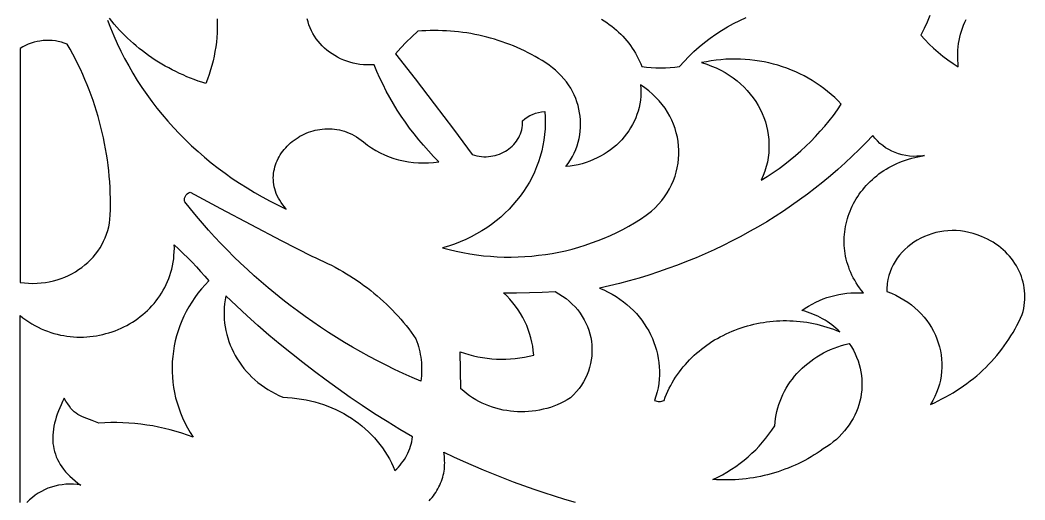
# Model space of a CAD drawing. Extents: x -3069 to -2029, y 258 to 1298.
# Drawn here: x -2194.2 to -2092.3, y 821.8 to 870.4 of the extents above; entities that cross this region are included whole.
import ezdxf

# ---------------------------------------------------------------- set-up
doc = ezdxf.new("R2010")
doc.units = 0
doc.layers.add('LAYER_1', color=18, linetype='CONTINUOUS')

msp = doc.modelspace()

# ---------------------------------------------------------------- linework, layer by layer
at = {"layer": 'LAYER_1'}
for points in [[(-2185.34, 870.43), (-2185.03, 869.63), (-2184.71, 868.84), (-2184.36, 868.06), (-2183.99, 867.29), (-2183.6, 866.53), (-2183.19, 865.78), (-2182.77, 865.04), (-2182.32, 864.31), (-2181.85, 863.59), (-2181.36, 862.89), (-2180.86, 862.19), (-2180.33, 861.51), (-2179.79, 860.84), (-2179.23, 860.18), (-2178.65, 859.54), (-2178.05, 858.91), (-2177.44, 858.29), (-2176.81, 857.69), (-2176.16, 857.1), (-2175.5, 856.53), (-2174.82, 855.97), (-2174.13, 855.42), (-2173.42, 854.9), (-2172.69, 854.38), (-2171.95, 853.89), (-2171.19, 853.41), (-2170.42, 852.94), (-2169.64, 852.5), (-2168.84, 852.07), (-2168.03, 851.65), (-2167.21, 851.26), (-2167.4, 851.48), (-2167.57, 851.71), (-2167.74, 851.93), (-2167.88, 852.16), (-2168.01, 852.39), (-2168.12, 852.62), (-2168.22, 852.85), (-2168.31, 853.08), (-2168.38, 853.31), (-2168.43, 853.54), (-2168.48, 853.77), (-2168.51, 853.99), (-2168.52, 854.22), (-2168.53, 854.45), (-2168.52, 854.67), (-2168.5, 854.89), (-2168.46, 855.11), (-2168.42, 855.33), (-2168.37, 855.55), (-2168.3, 855.76), (-2168.22, 855.97), (-2168.14, 856.17), (-2168.04, 856.38), (-2167.93, 856.57), (-2167.82, 856.77), (-2167.69, 856.96), (-2167.56, 857.14), (-2167.42, 857.32), (-2167.27, 857.49), (-2167.11, 857.66), (-2166.95, 857.82), (-2166.78, 857.98), (-2166.6, 858.13), (-2166.41, 858.27), (-2166.22, 858.4), (-2166.02, 858.53), (-2165.82, 858.65), (-2165.61, 858.77), (-2165.4, 858.87), (-2165.18, 858.97), (-2164.96, 859.05), (-2164.73, 859.13), (-2164.5, 859.2), (-2164.27, 859.26), (-2164.04, 859.31), (-2163.8, 859.35), (-2163.56, 859.38), (-2163.31, 859.4), (-2163.07, 859.41), (-2162.82, 859.41), (-2162.57, 859.4), (-2162.32, 859.37), (-2162.07, 859.34), (-2161.82, 859.29), (-2161.57, 859.23), (-2161.32, 859.15), (-2161.07, 859.06), (-2160.83, 858.96), (-2160.58, 858.85), (-2160.34, 858.72), (-2160.09, 858.58), (-2159.85, 858.42), (-2159.61, 858.25), (-2159.38, 858.07), (-2158.98, 857.76), (-2158.57, 857.48), (-2158.14, 857.22), (-2157.7, 856.98), (-2157.24, 856.77), (-2156.78, 856.58), (-2156.3, 856.41), (-2155.82, 856.27), (-2155.32, 856.16), (-2154.83, 856.07), (-2154.32, 856), (-2153.81, 855.96), (-2153.3, 855.95), (-2152.78, 855.96), (-2152.27, 856), (-2151.75, 856.07), (-2152.28, 856.61), (-2152.8, 857.16), (-2153.3, 857.73), (-2153.78, 858.3), (-2154.25, 858.88), (-2154.7, 859.48), (-2155.13, 860.08), (-2155.55, 860.69), (-2155.96, 861.31), (-2156.34, 861.94), (-2156.71, 862.58), (-2157.07, 863.23), (-2157.4, 863.89), (-2157.72, 864.55), (-2158.02, 865.22), (-2158.3, 865.9), (-2158.67, 865.88), (-2159.03, 865.88), (-2159.39, 865.9), (-2159.74, 865.94), (-2160.08, 866), (-2160.42, 866.07), (-2160.75, 866.16), (-2161.08, 866.26), (-2161.39, 866.38), (-2161.7, 866.51), (-2162, 866.66), (-2162.28, 866.82), (-2162.56, 867), (-2162.83, 867.18), (-2163.09, 867.38), (-2163.33, 867.59), (-2163.56, 867.81), (-2163.78, 868.05), (-2163.99, 868.29), (-2164.18, 868.54), (-2164.35, 868.8), (-2164.52, 869.08), (-2164.66, 869.35), (-2164.79, 869.64), (-2164.91, 869.94), (-2165, 870.24), (-2165.08, 870.54)], [(-2174.22, 870.54), (-2174.21, 870.07), (-2174.21, 869.59), (-2174.23, 869.12), (-2174.26, 868.65), (-2174.3, 868.18), (-2174.36, 867.71), (-2174.44, 867.24), (-2174.53, 866.77), (-2174.63, 866.3), (-2174.75, 865.83), (-2174.89, 865.37), (-2175.03, 864.91), (-2175.2, 864.45), (-2175.37, 864), (-2175.77, 864.12), (-2176.16, 864.25), (-2176.54, 864.39), (-2176.92, 864.54), (-2177.3, 864.69), (-2177.68, 864.86), (-2178.04, 865.02), (-2178.41, 865.2), (-2178.77, 865.38), (-2179.13, 865.57), (-2179.48, 865.76), (-2179.83, 865.96), (-2180.17, 866.17), (-2180.51, 866.38), (-2180.84, 866.6), (-2181.17, 866.83), (-2181.49, 867.06), (-2181.8, 867.3), (-2182.12, 867.55), (-2182.42, 867.8), (-2182.72, 868.05), (-2183.02, 868.31), (-2183.3, 868.58), (-2183.59, 868.86), (-2183.86, 869.13), (-2184.13, 869.42), (-2184.4, 869.71), (-2184.65, 870), (-2184.91, 870.3), (-2185.15, 870.61)], [(-2135.24, 870.51), (-2134.97, 870.34), (-2134.71, 870.17), (-2134.46, 869.99), (-2134.21, 869.81), (-2133.97, 869.61), (-2133.73, 869.41), (-2133.51, 869.21), (-2133.28, 869), (-2133.07, 868.78), (-2132.87, 868.55), (-2132.67, 868.32), (-2132.48, 868.08), (-2132.29, 867.84), (-2132.12, 867.59), (-2131.95, 867.34), (-2131.8, 867.08), (-2131.65, 866.81), (-2131.51, 866.54), (-2131.38, 866.27), (-2131.26, 865.99), (-2131.15, 865.71), (-2130.67, 865.65), (-2130.2, 865.61), (-2129.72, 865.59), (-2129.24, 865.58), (-2128.76, 865.59), (-2128.29, 865.61), (-2127.81, 865.65), (-2127.34, 865.71), (-2126.87, 866.24), (-2126.38, 866.75), (-2125.87, 867.24), (-2125.34, 867.7), (-2124.8, 868.15), (-2124.24, 868.58), (-2123.66, 868.99), (-2123.07, 869.37), (-2122.47, 869.74), (-2121.85, 870.08), (-2121.22, 870.4), (-2120.58, 870.69)], [(-2101.94, 870.9), (-2102.22, 870.23), (-2102.54, 869.56), (-2102.87, 868.91), (-2102.46, 868.45), (-2102.03, 868), (-2101.58, 867.57), (-2101.11, 867.16), (-2100.62, 866.77), (-2100.12, 866.39), (-2099.6, 866.03), (-2099.06, 865.69), (-2099.09, 866.04), (-2099.11, 866.38), (-2099.12, 866.72), (-2099.12, 867.06), (-2099.1, 867.39), (-2099.07, 867.72), (-2099.03, 868.04), (-2098.97, 868.36), (-2098.91, 868.68), (-2098.83, 868.99), (-2098.74, 869.3), (-2098.64, 869.6), (-2098.53, 869.9), (-2098.41, 870.2), (-2098.28, 870.49)], [(-2194.2, 821.54), (-2194.2, 840.48), (-2193.91, 840.25), (-2193.61, 840.03), (-2193.31, 839.83), (-2193.01, 839.64), (-2192.7, 839.46), (-2192.38, 839.29), (-2192.07, 839.14), (-2191.74, 839), (-2191.42, 838.88), (-2191.1, 838.77), (-2190.77, 838.67), (-2190.44, 838.58), (-2190.11, 838.5), (-2189.78, 838.44), (-2189.45, 838.39), (-2189.11, 838.35), (-2188.78, 838.32), (-2188.45, 838.3), (-2188.12, 838.29), (-2187.78, 838.3), (-2187.45, 838.32), (-2187.12, 838.34), (-2186.79, 838.38), (-2186.47, 838.43), (-2186.14, 838.49), (-2185.82, 838.56), (-2185.51, 838.64), (-2185.19, 838.73), (-2184.88, 838.83), (-2184.57, 838.94), (-2184.27, 839.07), (-2183.97, 839.2), (-2183.67, 839.33), (-2183.38, 839.48), (-2183.1, 839.64), (-2182.82, 839.81), (-2182.55, 839.99), (-2182.28, 840.17), (-2182.02, 840.37), (-2181.77, 840.57), (-2181.52, 840.78), (-2181.29, 841), (-2181.06, 841.23), (-2180.83, 841.46), (-2180.62, 841.7), (-2180.41, 841.96), (-2180.22, 842.21), (-2180.03, 842.48), (-2179.85, 842.75), (-2179.69, 843.04), (-2179.53, 843.32), (-2179.38, 843.62), (-2179.25, 843.92), (-2179.13, 844.23), (-2179.01, 844.54), (-2178.91, 844.87), (-2178.82, 845.19), (-2178.75, 845.53), (-2178.68, 845.87), (-2178.63, 846.21), (-2178.6, 846.57), (-2178.57, 846.92), (-2178.56, 847.29), (-2178.57, 847.66), (-2178.11, 847.22), (-2177.66, 846.77), (-2177.21, 846.32), (-2176.77, 845.87), (-2176.33, 845.41), (-2175.9, 844.94), (-2175.48, 844.47), (-2175.06, 844), (-2175.45, 843.59), (-2175.82, 843.17), (-2176.17, 842.74), (-2176.5, 842.29), (-2176.8, 841.84), (-2177.09, 841.37), (-2177.35, 840.9), (-2177.59, 840.41), (-2177.81, 839.93), (-2178.01, 839.43), (-2178.18, 838.93), (-2178.34, 838.42), (-2178.47, 837.9), (-2178.58, 837.39), (-2178.66, 836.87), (-2178.73, 836.34), (-2178.77, 835.82), (-2178.79, 835.29), (-2178.78, 834.76), (-2178.76, 834.24), (-2178.71, 833.71), (-2178.64, 833.18), (-2178.54, 832.66), (-2178.43, 832.14), (-2178.29, 831.62), (-2178.12, 831.11), (-2177.94, 830.6), (-2177.73, 830.1), (-2177.49, 829.6), (-2177.24, 829.11), (-2176.96, 828.63), (-2176.65, 828.16), (-2177.23, 828.36), (-2177.81, 828.56), (-2178.39, 828.73), (-2178.98, 828.89), (-2179.57, 829.03), (-2180.16, 829.16), (-2180.76, 829.28), (-2181.36, 829.37), (-2181.96, 829.45), (-2182.57, 829.52), (-2183.17, 829.57), (-2183.78, 829.6), (-2184.39, 829.62), (-2185, 829.62), (-2185.62, 829.61), (-2186.23, 829.58), (-2186.89, 829.83), (-2187.45, 830.04), (-2187.7, 830.13), (-2187.93, 830.24), (-2188.14, 830.34), (-2188.34, 830.46), (-2188.53, 830.58), (-2188.71, 830.72), (-2188.88, 830.88), (-2189.05, 831.07), (-2189.21, 831.28), (-2189.38, 831.52), (-2189.55, 831.79), (-2189.73, 832.1), (-2189.89, 831.77), (-2190.05, 831.44), (-2190.19, 831.12), (-2190.32, 830.8), (-2190.44, 830.48), (-2190.54, 830.17), (-2190.63, 829.86), (-2190.71, 829.55), (-2190.77, 829.25), (-2190.83, 828.95), (-2190.86, 828.65), (-2190.89, 828.36), (-2190.89, 828.07), (-2190.89, 827.79), (-2190.87, 827.51), (-2190.83, 827.23), (-2190.78, 826.95), (-2190.71, 826.68), (-2190.63, 826.42), (-2190.53, 826.15), (-2190.42, 825.89), (-2190.29, 825.64), (-2190.14, 825.39), (-2189.98, 825.14), (-2189.8, 824.89), (-2189.6, 824.65), (-2189.38, 824.41), (-2189.15, 824.18), (-2188.9, 823.95), (-2188.63, 823.73), (-2188.34, 823.5), (-2188.03, 823.29), (-2188.42, 823.34), (-2188.8, 823.38), (-2189.18, 823.39), (-2189.56, 823.37), (-2189.94, 823.33), (-2190.31, 823.27), (-2190.67, 823.19), (-2191.03, 823.09), (-2191.38, 822.97), (-2191.72, 822.82), (-2192.05, 822.65), (-2192.36, 822.47), (-2192.67, 822.26), (-2192.96, 822.04), (-2193.24, 821.8), (-2193.51, 821.54)], [(-2152.71, 821.69), (-2152.57, 821.85), (-2152.43, 822.02), (-2152.29, 822.19), (-2152.17, 822.37), (-2152.05, 822.54), (-2151.94, 822.73), (-2151.83, 822.91), (-2151.73, 823.1), (-2151.64, 823.29), (-2151.56, 823.49), (-2151.48, 823.69), (-2151.41, 823.89), (-2151.35, 824.09), (-2151.3, 824.29), (-2151.25, 824.5), (-2151.21, 824.71), (-2151.18, 824.92), (-2151.16, 825.13), (-2151.15, 825.34), (-2151.14, 825.55), (-2151.15, 825.76), (-2151.16, 825.98), (-2151.18, 826.19), (-2151.21, 826.41), (-2151.24, 826.62), (-2150.25, 826.16), (-2149.26, 825.71), (-2148.26, 825.27), (-2147.25, 824.84), (-2146.23, 824.43), (-2145.22, 824.02), (-2144.19, 823.63), (-2143.16, 823.26), (-2142.12, 822.89), (-2141.08, 822.54), (-2140.04, 822.19), (-2138.99, 821.87), (-2137.93, 821.55)]]:
    msp.add_lwpolyline(points, dxfattribs=at)
for points in [[(-2148.36, 856.8), (-2148.13, 856.73), (-2147.89, 856.67), (-2147.65, 856.63), (-2147.41, 856.6), (-2147.17, 856.58), (-2146.93, 856.58), (-2146.7, 856.6), (-2146.47, 856.62), (-2146.25, 856.66), (-2146.02, 856.71), (-2145.81, 856.77), (-2145.59, 856.85), (-2145.39, 856.93), (-2145.19, 857.03), (-2144.99, 857.14), (-2144.81, 857.25), (-2144.63, 857.38), (-2144.46, 857.52), (-2144.3, 857.66), (-2144.14, 857.81), (-2144, 857.98), (-2143.87, 858.15), (-2143.75, 858.32), (-2143.64, 858.51), (-2143.55, 858.7), (-2143.47, 858.9), (-2143.4, 859.1), (-2143.34, 859.31), (-2143.3, 859.53), (-2143.27, 859.75), (-2143.26, 859.97), (-2143.26, 860.2), (-2143.03, 860.4), (-2142.78, 860.58), (-2142.51, 860.74), (-2142.23, 860.87), (-2141.93, 860.98), (-2141.63, 861.06), (-2141.32, 861.12), (-2141, 861.15), (-2140.96, 860.57), (-2140.95, 859.99), (-2140.97, 859.41), (-2141.01, 858.84), (-2141.08, 858.27), (-2141.18, 857.71), (-2141.3, 857.16), (-2141.45, 856.61), (-2141.63, 856.07), (-2141.82, 855.54), (-2142.05, 855.02), (-2142.29, 854.51), (-2142.56, 854.01), (-2142.85, 853.52), (-2143.16, 853.05), (-2143.5, 852.58), (-2143.85, 852.13), (-2144.23, 851.69), (-2144.62, 851.27), (-2145.04, 850.86), (-2145.47, 850.46), (-2145.92, 850.09), (-2146.39, 849.72), (-2146.88, 849.38), (-2147.39, 849.06), (-2147.91, 848.75), (-2148.45, 848.46), (-2149, 848.2), (-2149.57, 847.95), (-2150.16, 847.72), (-2150.75, 847.52), (-2151.37, 847.34), (-2150.68, 847.16), (-2149.99, 846.99), (-2149.3, 846.85), (-2148.6, 846.73), (-2147.91, 846.62), (-2147.21, 846.54), (-2146.51, 846.48), (-2145.81, 846.43), (-2145.11, 846.41), (-2144.41, 846.4), (-2143.71, 846.42), (-2143.02, 846.45), (-2142.32, 846.5), (-2141.63, 846.58), (-2140.94, 846.67), (-2140.26, 846.78), (-2139.58, 846.91), (-2138.9, 847.05), (-2138.23, 847.22), (-2137.56, 847.4), (-2136.9, 847.61), (-2136.25, 847.83), (-2135.6, 848.07), (-2134.96, 848.33), (-2134.33, 848.6), (-2133.7, 848.9), (-2133.09, 849.21), (-2132.48, 849.54), (-2131.89, 849.89), (-2131.3, 850.26), (-2130.73, 850.64), (-2130.17, 851.04), (-2129.8, 851.39), (-2129.45, 851.75), (-2129.13, 852.13), (-2128.84, 852.52), (-2128.58, 852.91), (-2128.34, 853.32), (-2128.13, 853.74), (-2127.95, 854.16), (-2127.79, 854.59), (-2127.66, 855.02), (-2127.56, 855.46), (-2127.48, 855.91), (-2127.43, 856.35), (-2127.4, 856.8), (-2127.4, 857.24), (-2127.43, 857.69), (-2127.48, 858.13), (-2127.55, 858.57), (-2127.66, 859.01), (-2127.78, 859.44), (-2127.94, 859.86), (-2128.12, 860.28), (-2128.32, 860.69), (-2128.55, 861.09), (-2128.8, 861.49), (-2129.08, 861.87), (-2129.39, 862.24), (-2129.72, 862.59), (-2130.07, 862.93), (-2130.45, 863.26), (-2130.85, 863.57), (-2131.28, 863.86), (-2131.25, 863.47), (-2131.25, 863.08), (-2131.26, 862.7), (-2131.3, 862.32), (-2131.36, 861.94), (-2131.44, 861.58), (-2131.53, 861.21), (-2131.65, 860.86), (-2131.78, 860.51), (-2131.94, 860.16), (-2132.11, 859.83), (-2132.29, 859.5), (-2132.49, 859.19), (-2132.71, 858.88), (-2132.95, 858.58), (-2133.2, 858.3), (-2133.46, 858.02), (-2133.74, 857.76), (-2134.03, 857.51), (-2134.34, 857.27), (-2134.66, 857.04), (-2134.99, 856.83), (-2135.33, 856.63), (-2135.68, 856.45), (-2136.05, 856.28), (-2136.42, 856.13), (-2136.81, 855.99), (-2137.2, 855.87), (-2137.6, 855.77), (-2138.02, 855.68), (-2138.43, 855.61), (-2138.86, 855.57), (-2138.62, 855.9), (-2138.4, 856.25), (-2138.19, 856.6), (-2138.02, 856.95), (-2137.86, 857.31), (-2137.72, 857.68), (-2137.61, 858.05), (-2137.52, 858.42), (-2137.45, 858.79), (-2137.4, 859.17), (-2137.37, 859.55), (-2137.36, 859.92), (-2137.37, 860.3), (-2137.4, 860.67), (-2137.46, 861.04), (-2137.53, 861.41), (-2137.62, 861.78), (-2137.73, 862.14), (-2137.86, 862.49), (-2138.01, 862.84), (-2138.18, 863.18), (-2138.37, 863.52), (-2138.58, 863.85), (-2138.81, 864.17), (-2139.05, 864.48), (-2139.32, 864.78), (-2139.6, 865.06), (-2139.9, 865.34), (-2140.21, 865.6), (-2140.55, 865.86), (-2140.9, 866.09), (-2141.27, 866.32), (-2141.62, 866.53), (-2141.97, 866.73), (-2142.33, 866.93), (-2142.69, 867.12), (-2143.06, 867.3), (-2143.43, 867.47), (-2143.8, 867.64), (-2144.17, 867.8), (-2144.55, 867.95), (-2144.94, 868.1), (-2145.32, 868.23), (-2145.71, 868.36), (-2146.1, 868.48), (-2146.5, 868.6), (-2146.89, 868.7), (-2147.29, 868.8), (-2147.69, 868.89), (-2148.1, 868.98), (-2148.5, 869.05), (-2148.91, 869.12), (-2149.32, 869.18), (-2149.73, 869.23), (-2150.14, 869.27), (-2150.55, 869.3), (-2150.96, 869.33), (-2151.38, 869.35), (-2151.8, 869.36), (-2152.21, 869.36), (-2152.63, 869.36), (-2153.05, 869.34), (-2153.46, 869.32), (-2153.88, 869.29), (-2154.47, 868.74), (-2155.04, 868.18), (-2155.58, 867.61), (-2156.12, 867.02), (-2154.14, 864.48), (-2152.2, 861.94), (-2150.27, 859.37)], [(-2194.2, 843.84), (-2193.77, 843.78), (-2193.34, 843.75), (-2192.91, 843.74), (-2192.48, 843.75), (-2192.06, 843.78), (-2191.64, 843.83), (-2191.24, 843.91), (-2190.83, 844), (-2190.44, 844.11), (-2190.05, 844.23), (-2189.68, 844.38), (-2189.31, 844.54), (-2188.95, 844.72), (-2188.6, 844.92), (-2188.27, 845.13), (-2187.95, 845.36), (-2187.64, 845.6), (-2187.34, 845.86), (-2187.06, 846.12), (-2186.8, 846.41), (-2186.55, 846.7), (-2186.32, 847.01), (-2186.1, 847.33), (-2185.9, 847.66), (-2185.73, 848), (-2185.57, 848.35), (-2185.43, 848.72), (-2185.31, 849.09), (-2185.21, 849.47), (-2185.14, 849.85), (-2185.09, 850.25), (-2185.06, 850.65), (-2185.05, 851.22), (-2185.04, 851.78), (-2185.04, 852.34), (-2185.06, 852.91), (-2185.08, 853.47), (-2185.12, 854.03), (-2185.16, 854.59), (-2185.21, 855.15), (-2185.28, 855.71), (-2185.35, 856.27), (-2185.44, 856.82), (-2185.53, 857.38), (-2185.63, 857.93), (-2185.75, 858.48), (-2185.87, 859.03), (-2186, 859.58), (-2186.14, 860.12), (-2186.29, 860.66), (-2186.46, 861.2), (-2186.63, 861.74), (-2186.81, 862.28), (-2187, 862.81), (-2187.2, 863.34), (-2187.41, 863.87), (-2187.63, 864.4), (-2187.85, 864.92), (-2188.09, 865.44), (-2188.34, 865.95), (-2188.59, 866.47), (-2188.86, 866.98), (-2189.13, 867.48), (-2189.42, 867.98), (-2189.72, 868.09), (-2190.02, 868.18), (-2190.33, 868.25), (-2190.63, 868.31), (-2190.95, 868.34), (-2191.26, 868.36), (-2191.57, 868.36), (-2191.88, 868.34), (-2192.19, 868.3), (-2192.49, 868.25), (-2192.79, 868.18), (-2193.09, 868.09), (-2193.38, 867.98), (-2193.66, 867.85), (-2193.94, 867.71), (-2194.2, 867.55)], [(-2125.09, 866.11), (-2124.58, 865.95), (-2124.09, 865.77), (-2123.62, 865.57), (-2123.16, 865.35), (-2122.72, 865.11), (-2122.29, 864.85), (-2121.89, 864.57), (-2121.5, 864.27), (-2121.14, 863.96), (-2120.79, 863.63), (-2120.47, 863.29), (-2120.16, 862.93), (-2119.88, 862.56), (-2119.61, 862.18), (-2119.37, 861.78), (-2119.15, 861.38), (-2118.96, 860.97), (-2118.78, 860.54), (-2118.63, 860.11), (-2118.51, 859.68), (-2118.41, 859.23), (-2118.33, 858.79), (-2118.28, 858.33), (-2118.26, 857.88), (-2118.26, 857.42), (-2118.29, 856.96), (-2118.34, 856.5), (-2118.42, 856.03), (-2118.53, 855.57), (-2118.67, 855.11), (-2118.84, 854.66), (-2119.04, 854.2), (-2118.43, 854.58), (-2117.83, 854.98), (-2117.24, 855.39), (-2116.67, 855.81), (-2116.11, 856.25), (-2115.57, 856.7), (-2115.04, 857.17), (-2114.52, 857.64), (-2114.02, 858.13), (-2113.53, 858.64), (-2113.06, 859.15), (-2112.6, 859.68), (-2112.16, 860.22), (-2111.73, 860.77), (-2111.32, 861.33), (-2110.93, 861.9), (-2111.26, 862.24), (-2111.6, 862.57), (-2111.95, 862.89), (-2112.32, 863.2), (-2112.69, 863.49), (-2113.07, 863.77), (-2113.47, 864.04), (-2113.87, 864.29), (-2114.28, 864.54), (-2114.7, 864.76), (-2115.12, 864.98), (-2115.55, 865.18), (-2115.99, 865.36), (-2116.44, 865.54), (-2116.89, 865.69), (-2117.35, 865.84), (-2117.81, 865.97), (-2118.28, 866.08), (-2118.75, 866.18), (-2119.23, 866.27), (-2119.71, 866.34), (-2120.19, 866.4), (-2120.68, 866.44), (-2121.16, 866.46), (-2121.65, 866.47), (-2122.14, 866.47), (-2122.63, 866.45), (-2123.13, 866.41), (-2123.62, 866.36), (-2124.11, 866.29), (-2124.6, 866.21)], [(-2114.92, 840.99), (-2114.58, 841.22), (-2114.24, 841.44), (-2113.88, 841.64), (-2113.52, 841.83), (-2113.15, 842), (-2112.77, 842.16), (-2112.38, 842.3), (-2111.99, 842.42), (-2111.59, 842.52), (-2111.18, 842.61), (-2110.78, 842.68), (-2110.36, 842.74), (-2109.95, 842.77), (-2109.53, 842.79), (-2109.11, 842.79), (-2108.69, 842.77), (-2108.88, 843.02), (-2109.07, 843.27), (-2109.25, 843.53), (-2109.42, 843.78), (-2109.57, 844.05), (-2109.72, 844.31), (-2109.85, 844.57), (-2109.97, 844.84), (-2110.08, 845.11), (-2110.18, 845.38), (-2110.28, 845.65), (-2110.36, 845.93), (-2110.43, 846.2), (-2110.49, 846.48), (-2110.54, 846.75), (-2110.58, 847.03), (-2110.61, 847.31), (-2110.63, 847.58), (-2110.64, 847.86), (-2110.64, 848.13), (-2110.63, 848.41), (-2110.61, 848.68), (-2110.58, 848.95), (-2110.55, 849.23), (-2110.5, 849.5), (-2110.44, 849.76), (-2110.38, 850.03), (-2110.31, 850.3), (-2110.22, 850.56), (-2110.13, 850.82), (-2110.03, 851.07), (-2109.93, 851.33), (-2109.81, 851.58), (-2109.68, 851.83), (-2109.55, 852.07), (-2109.41, 852.31), (-2109.26, 852.55), (-2109.1, 852.78), (-2108.94, 853.01), (-2108.76, 853.23), (-2108.58, 853.45), (-2108.39, 853.66), (-2108.2, 853.87), (-2107.99, 854.07), (-2107.78, 854.27), (-2107.56, 854.46), (-2107.34, 854.65), (-2107.11, 854.83), (-2106.87, 855), (-2106.62, 855.17), (-2106.37, 855.33), (-2106.11, 855.48), (-2105.84, 855.63), (-2105.57, 855.77), (-2105.29, 855.9), (-2105, 856.02), (-2104.71, 856.13), (-2104.41, 856.24), (-2104.1, 856.34), (-2103.79, 856.43), (-2103.48, 856.51), (-2103.15, 856.58), (-2102.82, 856.64), (-2102.49, 856.7), (-2102.87, 856.64), (-2103.26, 856.62), (-2103.64, 856.61), (-2104.01, 856.64), (-2104.39, 856.69), (-2104.75, 856.76), (-2105.11, 856.86), (-2105.46, 856.99), (-2105.79, 857.13), (-2106.12, 857.3), (-2106.43, 857.49), (-2106.73, 857.7), (-2107.01, 857.93), (-2107.27, 858.18), (-2107.51, 858.45), (-2107.73, 858.74), (-2108.41, 858.02), (-2109.11, 857.32), (-2109.82, 856.63), (-2110.54, 855.95), (-2111.28, 855.29), (-2112.03, 854.64), (-2112.79, 854.01), (-2113.57, 853.39), (-2114.36, 852.79), (-2115.16, 852.2), (-2115.97, 851.63), (-2116.8, 851.07), (-2117.64, 850.52), (-2118.49, 849.99), (-2119.35, 849.48), (-2120.22, 848.98), (-2121.1, 848.5), (-2122, 848.04), (-2122.9, 847.59), (-2123.81, 847.15), (-2124.73, 846.73), (-2125.66, 846.33), (-2126.61, 845.95), (-2127.55, 845.58), (-2128.51, 845.23), (-2129.48, 844.9), (-2130.45, 844.58), (-2131.44, 844.28), (-2132.43, 844), (-2133.42, 843.74), (-2134.43, 843.49), (-2135.44, 843.26), (-2135, 843.07), (-2134.57, 842.86), (-2134.16, 842.64), (-2133.76, 842.4), (-2133.38, 842.14), (-2133.02, 841.88), (-2132.66, 841.59), (-2132.33, 841.3), (-2132.01, 840.99), (-2131.71, 840.67), (-2131.42, 840.34), (-2131.16, 840), (-2130.91, 839.64), (-2130.67, 839.28), (-2130.46, 838.91), (-2130.26, 838.54), (-2130.09, 838.15), (-2129.93, 837.76), (-2129.79, 837.36), (-2129.67, 836.96), (-2129.57, 836.55), (-2129.49, 836.13), (-2129.43, 835.71), (-2129.39, 835.29), (-2129.37, 834.87), (-2129.37, 834.44), (-2129.4, 834.02), (-2129.44, 833.59), (-2129.51, 833.16), (-2129.6, 832.73), (-2129.72, 832.3), (-2129.86, 831.88), (-2129.74, 831.82), (-2129.62, 831.78), (-2129.5, 831.76), (-2129.38, 831.75), (-2129.26, 831.76), (-2129.13, 831.78), (-2129.02, 831.82), (-2128.9, 831.88), (-2128.78, 832.19), (-2128.66, 832.5), (-2128.52, 832.8), (-2128.38, 833.1), (-2128.23, 833.39), (-2128.07, 833.67), (-2127.9, 833.95), (-2127.73, 834.23), (-2127.54, 834.5), (-2127.35, 834.76), (-2127.16, 835.02), (-2126.95, 835.27), (-2126.74, 835.52), (-2126.53, 835.76), (-2126.31, 836), (-2126.08, 836.22), (-2125.84, 836.45), (-2125.6, 836.66), (-2125.35, 836.87), (-2125.1, 837.08), (-2124.85, 837.27), (-2124.58, 837.47), (-2124.32, 837.65), (-2124.04, 837.83), (-2123.77, 838), (-2123.48, 838.16), (-2123.2, 838.32), (-2122.91, 838.47), (-2122.61, 838.62), (-2122.31, 838.75), (-2122.01, 838.88), (-2121.71, 839.01), (-2121.4, 839.12), (-2121.09, 839.23), (-2120.77, 839.33), (-2120.45, 839.43), (-2120.13, 839.51), (-2119.81, 839.59), (-2119.48, 839.66), (-2119.16, 839.73), (-2118.83, 839.78), (-2118.5, 839.83), (-2118.16, 839.87), (-2117.83, 839.9), (-2117.49, 839.93), (-2117.15, 839.95), (-2116.82, 839.96), (-2116.48, 839.96), (-2116.14, 839.95), (-2115.8, 839.93), (-2115.46, 839.91), (-2115.11, 839.88), (-2114.77, 839.84), (-2114.43, 839.79), (-2114.09, 839.73), (-2113.75, 839.66), (-2113.41, 839.59), (-2113.07, 839.5), (-2112.74, 839.41), (-2112.4, 839.31), (-2112.06, 839.2), (-2111.73, 839.08), (-2111.4, 838.95), (-2111.07, 838.81), (-2111.26, 839), (-2111.47, 839.19), (-2111.68, 839.36), (-2111.89, 839.54), (-2112.12, 839.7), (-2112.35, 839.86), (-2112.58, 840.01), (-2112.82, 840.15), (-2113.07, 840.28), (-2113.32, 840.41), (-2113.57, 840.52), (-2113.83, 840.63), (-2114.1, 840.73), (-2114.37, 840.83), (-2114.64, 840.91)], [(-2154.06, 838.11), (-2153.96, 837.85), (-2153.88, 837.59), (-2153.8, 837.33), (-2153.73, 837.06), (-2153.67, 836.79), (-2153.62, 836.52), (-2153.57, 836.26), (-2153.54, 835.98), (-2153.51, 835.71), (-2153.5, 835.44), (-2153.49, 835.17), (-2153.49, 834.9), (-2153.49, 834.62), (-2153.51, 834.35), (-2153.53, 834.08), (-2153.57, 833.81), (-2154.46, 834.2), (-2155.35, 834.6), (-2156.22, 835.01), (-2157.09, 835.44), (-2157.95, 835.88), (-2158.8, 836.33), (-2159.65, 836.8), (-2160.48, 837.28), (-2161.31, 837.76), (-2162.12, 838.26), (-2162.93, 838.77), (-2163.73, 839.3), (-2164.52, 839.83), (-2165.3, 840.38), (-2166.06, 840.94), (-2166.82, 841.5), (-2167.57, 842.08), (-2168.31, 842.67), (-2169.04, 843.27), (-2169.76, 843.88), (-2170.46, 844.51), (-2171.16, 845.14), (-2171.85, 845.78), (-2172.52, 846.43), (-2173.18, 847.1), (-2173.84, 847.77), (-2174.48, 848.45), (-2175.1, 849.14), (-2175.72, 849.85), (-2176.32, 850.56), (-2176.92, 851.28), (-2177.5, 852.01), (-2177.52, 852.08), (-2177.53, 852.16), (-2177.54, 852.23), (-2177.53, 852.31), (-2177.52, 852.38), (-2177.5, 852.45), (-2177.44, 852.59), (-2177.36, 852.71), (-2177.25, 852.82), (-2177.12, 852.91), (-2177.04, 852.95), (-2176.97, 852.98), (-2173.89, 851.33), (-2170.81, 849.7), (-2167.72, 848.09), (-2164.62, 846.48), (-2164.22, 846.31), (-2163.81, 846.14), (-2163.42, 845.95), (-2163.02, 845.76), (-2162.63, 845.57), (-2162.25, 845.37), (-2161.86, 845.16), (-2161.49, 844.94), (-2161.12, 844.72), (-2160.75, 844.5), (-2160.39, 844.26), (-2160.03, 844.03), (-2159.68, 843.78), (-2159.33, 843.53), (-2158.99, 843.28), (-2158.65, 843.01), (-2158.32, 842.75), (-2158, 842.47), (-2157.68, 842.2), (-2157.36, 841.91), (-2157.05, 841.62), (-2156.75, 841.33), (-2156.45, 841.03), (-2156.16, 840.73), (-2155.88, 840.42), (-2155.6, 840.1), (-2155.33, 839.78), (-2155.06, 839.46), (-2154.8, 839.13), (-2154.55, 838.79), (-2154.3, 838.46)], [(-2096.72, 848.48), (-2097.14, 848.65), (-2097.56, 848.79), (-2097.99, 848.91), (-2098.42, 848.99), (-2098.84, 849.05), (-2099.27, 849.08), (-2099.69, 849.09), (-2100.11, 849.07), (-2100.53, 849.03), (-2100.94, 848.97), (-2101.34, 848.88), (-2101.74, 848.77), (-2102.12, 848.64), (-2102.5, 848.49), (-2102.86, 848.32), (-2103.22, 848.12), (-2103.56, 847.91), (-2103.88, 847.69), (-2104.19, 847.44), (-2104.48, 847.18), (-2104.76, 846.9), (-2105.02, 846.6), (-2105.25, 846.29), (-2105.47, 845.96), (-2105.66, 845.62), (-2105.83, 845.27), (-2105.98, 844.91), (-2106.1, 844.53), (-2106.2, 844.14), (-2106.26, 843.74), (-2106.29, 843.54), (-2106.3, 843.33), (-2106.31, 843.12), (-2106.31, 842.91), (-2105.85, 842.73), (-2105.41, 842.54), (-2104.99, 842.32), (-2104.58, 842.08), (-2104.19, 841.83), (-2103.82, 841.55), (-2103.47, 841.27), (-2103.14, 840.96), (-2102.83, 840.65), (-2102.54, 840.32), (-2102.26, 839.97), (-2102.01, 839.62), (-2101.79, 839.26), (-2101.58, 838.88), (-2101.39, 838.5), (-2101.23, 838.11), (-2101.09, 837.71), (-2100.97, 837.3), (-2100.87, 836.89), (-2100.8, 836.48), (-2100.75, 836.06), (-2100.73, 835.64), (-2100.73, 835.22), (-2100.75, 834.79), (-2100.8, 834.37), (-2100.88, 833.94), (-2100.98, 833.52), (-2101.11, 833.1), (-2101.26, 832.68), (-2101.44, 832.27), (-2101.65, 831.86), (-2101.89, 831.46), (-2101.49, 831.64), (-2101.1, 831.83), (-2100.72, 832.02), (-2100.34, 832.22), (-2099.96, 832.43), (-2099.59, 832.65), (-2099.23, 832.88), (-2098.88, 833.11), (-2098.53, 833.35), (-2098.19, 833.6), (-2097.85, 833.85), (-2097.52, 834.11), (-2097.2, 834.38), (-2096.89, 834.65), (-2096.58, 834.93), (-2096.28, 835.22), (-2095.99, 835.51), (-2095.7, 835.81), (-2095.43, 836.12), (-2095.16, 836.43), (-2094.9, 836.75), (-2094.64, 837.07), (-2094.4, 837.4), (-2094.16, 837.73), (-2093.93, 838.07), (-2093.72, 838.42), (-2093.5, 838.77), (-2093.3, 839.12), (-2093.11, 839.48), (-2092.93, 839.85), (-2092.75, 840.21), (-2092.59, 840.59), (-2092.5, 840.89), (-2092.43, 841.19), (-2092.38, 841.49), (-2092.34, 841.79), (-2092.32, 842.09), (-2092.31, 842.39), (-2092.32, 842.69), (-2092.34, 842.99), (-2092.37, 843.28), (-2092.42, 843.57), (-2092.49, 843.86), (-2092.57, 844.15), (-2092.66, 844.43), (-2092.77, 844.7), (-2092.88, 844.98), (-2093.02, 845.24), (-2093.16, 845.5), (-2093.32, 845.76), (-2093.49, 846.01), (-2093.67, 846.25), (-2093.86, 846.49), (-2094.07, 846.71), (-2094.28, 846.93), (-2094.51, 847.15), (-2094.75, 847.35), (-2095, 847.54), (-2095.26, 847.72), (-2095.53, 847.9), (-2095.81, 848.06), (-2096.1, 848.21), (-2096.41, 848.35)], [(-2145.19, 842.79), (-2143.87, 842.79), (-2142.56, 842.81), (-2141.25, 842.85), (-2139.94, 842.91), (-2139.56, 842.69), (-2139.19, 842.45), (-2138.84, 842.19), (-2138.51, 841.93), (-2138.21, 841.64), (-2137.92, 841.35), (-2137.66, 841.04), (-2137.42, 840.72), (-2137.2, 840.39), (-2137, 840.05), (-2136.82, 839.7), (-2136.67, 839.35), (-2136.54, 838.99), (-2136.42, 838.62), (-2136.34, 838.25), (-2136.27, 837.87), (-2136.23, 837.49), (-2136.21, 837.11), (-2136.21, 836.73), (-2136.23, 836.35), (-2136.28, 835.97), (-2136.35, 835.6), (-2136.45, 835.22), (-2136.57, 834.85), (-2136.71, 834.49), (-2136.87, 834.13), (-2137.06, 833.77), (-2137.28, 833.43), (-2137.52, 833.09), (-2137.78, 832.76), (-2138.07, 832.44), (-2138.38, 832.14), (-2138.71, 831.94), (-2139.04, 831.76), (-2139.38, 831.59), (-2139.73, 831.43), (-2140.08, 831.3), (-2140.43, 831.17), (-2140.79, 831.06), (-2141.16, 830.97), (-2141.52, 830.89), (-2141.89, 830.83), (-2142.26, 830.78), (-2142.64, 830.74), (-2143.01, 830.72), (-2143.38, 830.71), (-2143.75, 830.72), (-2144.12, 830.75), (-2144.49, 830.78), (-2144.86, 830.84), (-2145.23, 830.9), (-2145.59, 830.98), (-2145.95, 831.08), (-2146.3, 831.19), (-2146.66, 831.31), (-2147, 831.45), (-2147.34, 831.6), (-2147.67, 831.76), (-2148, 831.94), (-2148.32, 832.14), (-2148.63, 832.34), (-2148.93, 832.56), (-2149.22, 832.8), (-2149.51, 833.05), (-2149.59, 836.81), (-2149.14, 836.66), (-2148.69, 836.52), (-2148.23, 836.4), (-2147.77, 836.3), (-2147.3, 836.21), (-2146.83, 836.15), (-2146.36, 836.1), (-2145.89, 836.07), (-2145.42, 836.06), (-2144.94, 836.06), (-2144.47, 836.08), (-2143.99, 836.13), (-2143.52, 836.19), (-2143.05, 836.26), (-2142.59, 836.36), (-2142.12, 836.47), (-2142.16, 836.92), (-2142.22, 837.36), (-2142.3, 837.79), (-2142.4, 838.22), (-2142.53, 838.65), (-2142.67, 839.07), (-2142.83, 839.48), (-2143.02, 839.88), (-2143.22, 840.28), (-2143.45, 840.67), (-2143.69, 841.05), (-2143.95, 841.42), (-2144.23, 841.78), (-2144.53, 842.12), (-2144.85, 842.46)], [(-2173.34, 842.46), (-2173.41, 842.07), (-2173.47, 841.67), (-2173.5, 841.28), (-2173.52, 840.88), (-2173.52, 840.49), (-2173.5, 840.1), (-2173.47, 839.71), (-2173.41, 839.33), (-2173.34, 838.95), (-2173.25, 838.57), (-2173.15, 838.2), (-2173.03, 837.83), (-2172.89, 837.47), (-2172.74, 837.12), (-2172.57, 836.77), (-2172.39, 836.42), (-2172.19, 836.09), (-2171.97, 835.76), (-2171.75, 835.44), (-2171.5, 835.12), (-2171.25, 834.82), (-2170.97, 834.53), (-2170.69, 834.24), (-2170.39, 833.97), (-2170.08, 833.7), (-2169.76, 833.45), (-2169.42, 833.21), (-2169.07, 832.98), (-2168.71, 832.76), (-2168.34, 832.56), (-2167.95, 832.37), (-2167.55, 832.19), (-2167.08, 832.17), (-2166.6, 832.13), (-2166.13, 832.08), (-2165.67, 832.01), (-2165.21, 831.93), (-2164.76, 831.83), (-2164.31, 831.72), (-2163.87, 831.59), (-2163.43, 831.45), (-2163.01, 831.29), (-2162.59, 831.12), (-2162.17, 830.94), (-2161.77, 830.74), (-2161.37, 830.53), (-2160.99, 830.3), (-2160.61, 830.07), (-2160.24, 829.82), (-2159.89, 829.56), (-2159.54, 829.28), (-2159.21, 829), (-2158.88, 828.7), (-2158.57, 828.39), (-2158.27, 828.08), (-2157.98, 827.75), (-2157.71, 827.41), (-2157.45, 827.06), (-2157.2, 826.7), (-2156.97, 826.33), (-2156.75, 825.95), (-2156.55, 825.56), (-2156.36, 825.17), (-2156.19, 824.76), (-2156, 824.94), (-2155.83, 825.12), (-2155.67, 825.31), (-2155.51, 825.5), (-2155.36, 825.7), (-2155.23, 825.9), (-2155.1, 826.11), (-2154.98, 826.33), (-2154.88, 826.54), (-2154.78, 826.77), (-2154.69, 826.99), (-2154.61, 827.22), (-2154.55, 827.45), (-2154.49, 827.69), (-2154.45, 827.93), (-2154.42, 828.17), (-2155.71, 828.93), (-2156.98, 829.72), (-2158.25, 830.52), (-2159.5, 831.35), (-2160.73, 832.18), (-2161.95, 833.04), (-2163.16, 833.91), (-2164.35, 834.79), (-2165.53, 835.7), (-2166.69, 836.62), (-2167.84, 837.55), (-2168.97, 838.5), (-2170.09, 839.47), (-2171.19, 840.45), (-2172.27, 841.45)], [(-2110.13, 837.65), (-2109.9, 837.31), (-2109.7, 836.96), (-2109.52, 836.6), (-2109.37, 836.25), (-2109.23, 835.88), (-2109.11, 835.51), (-2109.02, 835.15), (-2108.94, 834.77), (-2108.88, 834.4), (-2108.85, 834.03), (-2108.83, 833.65), (-2108.83, 833.28), (-2108.86, 832.91), (-2108.9, 832.54), (-2108.96, 832.17), (-2109.04, 831.8), (-2109.14, 831.44), (-2109.26, 831.09), (-2109.4, 830.74), (-2109.55, 830.39), (-2109.72, 830.05), (-2109.91, 829.72), (-2110.12, 829.4), (-2110.35, 829.08), (-2110.59, 828.78), (-2110.86, 828.48), (-2111.13, 828.19), (-2111.43, 827.92), (-2111.74, 827.66), (-2112.07, 827.41), (-2112.42, 827.17), (-2112.78, 826.95), (-2113.08, 826.73), (-2113.38, 826.53), (-2113.69, 826.34), (-2114, 826.15), (-2114.32, 825.96), (-2114.64, 825.79), (-2114.96, 825.62), (-2115.29, 825.46), (-2115.62, 825.31), (-2115.96, 825.16), (-2116.3, 825.02), (-2116.64, 824.89), (-2116.99, 824.76), (-2117.33, 824.65), (-2117.69, 824.54), (-2118.04, 824.43), (-2118.4, 824.34), (-2118.75, 824.25), (-2119.12, 824.17), (-2119.48, 824.1), (-2119.84, 824.04), (-2120.21, 823.98), (-2120.58, 823.93), (-2120.95, 823.89), (-2121.32, 823.86), (-2121.69, 823.83), (-2122.07, 823.82), (-2122.44, 823.81), (-2122.82, 823.81), (-2123.19, 823.81), (-2123.57, 823.83), (-2123.94, 823.85), (-2123.46, 824.09), (-2122.98, 824.34), (-2122.52, 824.61), (-2122.06, 824.89), (-2121.62, 825.19), (-2121.19, 825.5), (-2120.78, 825.82), (-2120.38, 826.16), (-2119.99, 826.51), (-2119.61, 826.87), (-2119.25, 827.25), (-2118.91, 827.63), (-2118.58, 828.03), (-2118.26, 828.44), (-2117.96, 828.87), (-2117.68, 829.3), (-2117.65, 829.67), (-2117.61, 830.04), (-2117.54, 830.4), (-2117.47, 830.76), (-2117.37, 831.12), (-2117.26, 831.47), (-2117.14, 831.81), (-2117, 832.15), (-2116.85, 832.48), (-2116.69, 832.81), (-2116.51, 833.13), (-2116.31, 833.44), (-2116.11, 833.74), (-2115.89, 834.04), (-2115.66, 834.33), (-2115.42, 834.61), (-2115.16, 834.88), (-2114.9, 835.14), (-2114.62, 835.39), (-2114.33, 835.63), (-2114.03, 835.86), (-2113.72, 836.09), (-2113.4, 836.3), (-2113.07, 836.5), (-2112.73, 836.69), (-2112.39, 836.86), (-2112.03, 837.03), (-2111.66, 837.18), (-2111.29, 837.32), (-2110.91, 837.44), (-2110.52, 837.55)]]:
    msp.add_lwpolyline(points, close=True, dxfattribs=at)

doc.saveas('drawing.dxf')
